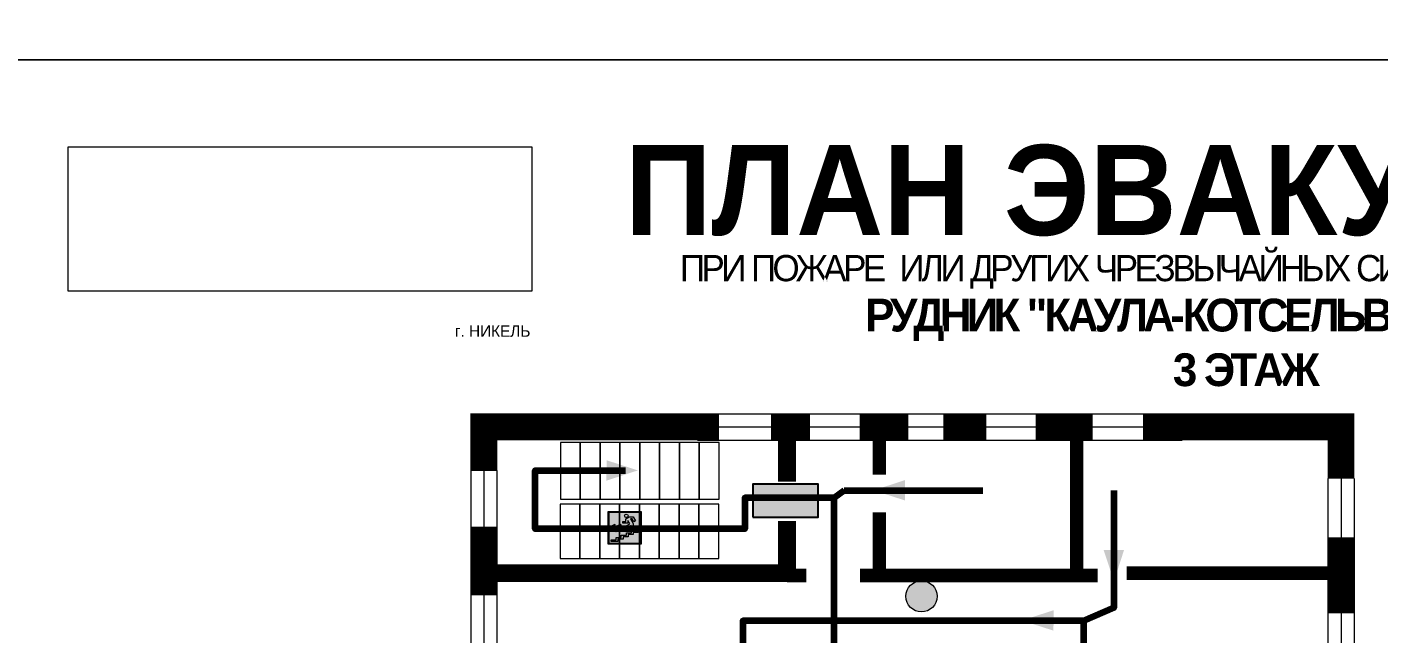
# Model space of a CAD drawing. Header units: millimetres. Extents: x 13114 to 67229, y 22859 to 38520.
# Drawn here: x 20960 to 21289.9, y 35018 to 35166.2 of the extents above; entities that cross this region are included whole.
import ezdxf

# ---------------------------------------------------------------- set-up
doc = ezdxf.new("R2010")
doc.units = ezdxf.units.MM
doc.layers.add('План_Штампы', color=7, linetype='Continuous')
doc.styles.add('обычный', font='arial.ttf')
picture_1 = doc.add_image_def('image1.jpg', size_in_pixel=(337, 105))

# ---------------------------------------------------------------- blocks, each defined once
blk = doc.blocks.new('A$C7B4425F7')
at = {"true_color": 0xffffff}
blk.add_hatch(color=7, dxfattribs=at).paths.add_polyline_path([(0, 0), (-16, 0), (-16, -8), (0, -8)])
h = blk.add_hatch(color=126)
h.paths.add_polyline_path([(-0.2, -0.2), (-15.8, -0.2), (-15.8, -7.8), (-0.2, -7.8)])
h.paths.add_polyline_path([(-11.76, -2.03), (-11.76, -3.66), (-11.17, -3.66, -0.568275), (-11.17, -6.18), (-12.58, -6.18), (-12.58, -2.03)], flags=16)
h.paths.add_polyline_path([(-13.33, -4.12, -0.495768), (-13.59, -6.18), (-15.03, -6.18), (-15.03, -2.03), (-13.59, -2.03, -0.487973)], flags=16)
h.paths.add_polyline_path([(-10.25, -2.03), (-9.48, -2.03), (-9.48, -6.18), (-10.25, -6.18)], flags=16)
h.paths.add_polyline_path([(-13.84, -3.69), (-14.24, -3.69), (-14.24, -3.03), (-13.9, -3.03, -0.692621)], flags=0)
h.paths.add_polyline_path([(-9.15, -2.03), (-8.4, -2.03), (-8.04, -3.07), (-7.68, -2.03), (-6.93, -2.03), (-7.64, -4.1), (-6.93, -6.18), (-7.68, -6.18), (-8.04, -5.14), (-8.4, -6.18), (-9.15, -6.18), (-8.44, -4.1)], flags=16)
h.paths.add_polyline_path([(-11.76, -4.46), (-11.42, -4.46, -0.692621), (-11.36, -5.12), (-11.76, -5.12)], flags=0)
h.paths.add_polyline_path([(-13.9, -5.2), (-14.24, -5.2), (-14.24, -4.55), (-13.84, -4.55, -0.708038)], flags=0)
edge = h.paths.add_edge_path(flags=16)
edge.add_ellipse((-5.51, -4.08), major_axis=(0, 2.05), ratio=0.586184, start_angle=0, end_angle=360)
edge = h.paths.add_edge_path(flags=0)
edge.add_ellipse((-5.51, -4.08), major_axis=(0, 1.14), ratio=0.454828, start_angle=0, end_angle=360)
h.paths.add_polyline_path([(-4.13, -4.96, 0.377264), (-3.48, -4.52, 0.0555), (-3.16, -2.03), (-1.66, -2.03), (-1.66, -4.96), (-0.96, -4.96), (-0.96, -7.01), (-1.75, -7.01), (-1.75, -6.18), (-3.3, -6.18), (-3.3, -7.02), (-4.13, -7.02)], flags=16)
h.paths.add_polyline_path([(-2.73, -2.91), (-2.28, -2.91), (-2.28, -4.96), (-3.05, -4.96, 0.079136)], flags=0)
at = {"color": 126}
blk.add_lwpolyline([(-16, -8), (0, -8), (0, 0), (-16, 0)], close=True, dxfattribs=at)
blk = doc.blocks.new('вниз 3')
at = {"lineweight": 0, "true_color": 0xffffff}
h = blk.add_hatch(color=7, dxfattribs=at)
h.dxf.hatch_style = 1
h.paths.add_polyline_path([(40997.5, -4475.69), (40997.25, -4475.28), (40995.76, -4476.15), (40995.97, -4475.23), (40995.39, -4475.56), (40995.05, -4476.83), (40996.33, -4477.17), (40996.91, -4476.83), (40996, -4476.55)], flags=0)
h.paths.add_polyline_path([(40999.81, -4473.95), (41000.22, -4473.95), (41000.64, -4474.67), (41001.03, -4474.43), (41000.46, -4473.49), (41000.42, -4473.49), (40999.43, -4473.49), (40998.68, -4473.92), (40998.68, -4474.57), (40997.88, -4474.57), (40997.88, -4475), (40999.14, -4475), (40999.14, -4474.43), (40999.14, -4474.38), (40999.59, -4475.15), (40998.72, -4475.67), (40998.72, -4477.06), (40999.24, -4477.06), (40999.24, -4475.96), (40999.95, -4475.56), (40999.95, -4476.43), (41001.61, -4476.43), (41001.61, -4475.88), (41000.47, -4475.88), (41000.47, -4475.12)], flags=0)
h.paths.add_polyline_path([(40999.2, -4473.24, 1), (40998.35, -4473.24, 1)], flags=0)
h.paths.add_polyline_path([(41000.46, -4477.26), (41001.69, -4477.26), (41001.69, -4476.84), (41000.03, -4476.84), (41000.03, -4477.39), (40998.78, -4477.39), (40998.78, -4477.95), (40997.53, -4477.95), (40997.53, -4478.5), (40996.29, -4478.5), (40996.29, -4479.06), (40995.05, -4479.06), (40995.05, -4479.48), (40995.29, -4479.48), (40996.72, -4479.48), (40996.72, -4478.92), (40997.97, -4478.92), (40997.97, -4478.36), (40999.2, -4478.36), (40999.2, -4477.81), (41000.46, -4477.81)], flags=0)
h.paths.add_polyline_path([(41002.37, -4472.17), (40994.37, -4472.17), (40994.37, -4480.17), (41002.37, -4480.17)])
h.paths.add_polyline_path([(41002.16, -4479.96), (40994.57, -4479.96), (40994.57, -4472.37), (41002.16, -4472.37)], flags=16)
h.paths.add_polyline_path([(41001.61, -4475.88), (41001.61, -4476.43), (40999.95, -4476.43), (40999.95, -4475.56), (40999.24, -4475.96), (40999.24, -4477.06), (40998.72, -4477.06), (40998.72, -4475.67), (40999.59, -4475.15), (40999.14, -4474.38), (40999.14, -4474.43), (40999.14, -4475), (40997.88, -4475), (40997.88, -4474.57), (40998.68, -4474.57), (40998.68, -4473.92), (40999.43, -4473.49), (41000.42, -4473.49), (41000.46, -4473.49), (41001.03, -4474.43), (41000.64, -4474.67), (41000.22, -4473.95), (40999.81, -4473.95), (41000.47, -4475.12), (41000.47, -4475.88)], flags=0)
h.paths.add_polyline_path([(41001.69, -4476.84), (41001.69, -4477.26), (41000.46, -4477.26), (41000.46, -4477.81), (40999.2, -4477.81), (40999.2, -4478.36), (40997.97, -4478.36), (40997.97, -4478.92), (40996.72, -4478.92), (40996.72, -4479.48), (40995.05, -4479.48), (40995.05, -4479.06), (40996.29, -4479.06), (40996.29, -4478.5), (40997.53, -4478.5), (40997.53, -4477.95), (40998.78, -4477.95), (40998.78, -4477.39), (41000.03, -4477.39), (41000.03, -4476.84)], flags=0)
h.paths.add_polyline_path([(40998.35, -4473.24, -1), (40999.2, -4473.24, -1)], flags=0)
h.paths.add_polyline_path([(40997.5, -4475.69), (40996, -4476.55), (40996.91, -4476.83), (40996.33, -4477.17), (40995.05, -4476.83), (40995.39, -4475.56), (40995.97, -4475.23), (40995.76, -4476.15), (40997.25, -4475.28)], flags=0)
at = {"lineweight": 0}
h = blk.add_hatch(color=126, dxfattribs=at)
h.dxf.hatch_style = 1
h.paths.add_polyline_path([(41002.16, -4472.37), (40994.57, -4472.37), (40994.57, -4479.96), (41002.16, -4479.96)])
h.paths.add_polyline_path([(40995.97, -4475.23), (40995.76, -4476.15), (40997.25, -4475.28), (40997.5, -4475.69), (40996, -4476.55), (40996.91, -4476.83), (40996.33, -4477.17), (40995.05, -4476.83), (40995.39, -4475.56)], flags=16)
h.paths.add_polyline_path([(40997.88, -4474.57), (40998.68, -4474.57), (40998.68, -4473.92), (40999.43, -4473.49), (41000.42, -4473.49), (41000.46, -4473.49), (41001.03, -4474.43), (41000.64, -4474.67), (41000.22, -4473.95), (40999.81, -4473.95), (41000.47, -4475.12), (41000.47, -4475.88), (41001.61, -4475.88), (41001.61, -4476.43), (40999.95, -4476.43), (40999.95, -4475.56), (40999.24, -4475.96), (40999.24, -4477.06), (40998.72, -4477.06), (40998.72, -4475.67), (40999.59, -4475.15), (40999.14, -4474.38), (40999.14, -4474.43), (40999.14, -4475), (40997.88, -4475)], flags=16)
h.paths.add_polyline_path([(40998.35, -4473.24, -1), (40999.2, -4473.24, -1)], flags=16)
h.paths.add_polyline_path([(40997.53, -4477.95), (40998.78, -4477.95), (40998.78, -4477.39), (41000.03, -4477.39), (41000.03, -4476.84), (41001.69, -4476.84), (41001.69, -4477.26), (41000.46, -4477.26), (41000.46, -4477.81), (40999.2, -4477.81), (40999.2, -4478.36), (40997.97, -4478.36), (40997.97, -4478.92), (40996.72, -4478.92), (40996.72, -4479.48), (40995.05, -4479.48), (40995.05, -4479.06), (40996.29, -4479.06), (40996.29, -4478.5), (40997.53, -4478.5)], flags=16)
at = {"lineweight": 0, "true_color": 0xffffff}
h = blk.add_hatch(color=7, dxfattribs=at)
h.dxf.hatch_style = 1
h.paths.add_polyline_path([(40999.2, -4473.24, 1), (40998.35, -4473.24, 1)])
h.paths.add_polyline_path([(40999.81, -4473.95), (41000.22, -4473.95), (41000.64, -4474.67), (41001.03, -4474.43), (41000.46, -4473.49), (41000.42, -4473.49), (40999.43, -4473.49), (40998.68, -4473.92), (40998.68, -4474.57), (40997.88, -4474.57), (40997.88, -4475), (40999.14, -4475), (40999.14, -4474.43), (40999.14, -4474.38), (40999.59, -4475.15), (40998.72, -4475.67), (40998.72, -4477.06), (40999.24, -4477.06), (40999.24, -4475.96), (40999.95, -4475.56), (40999.95, -4476.43), (41001.61, -4476.43), (41001.61, -4475.88), (41000.47, -4475.88), (41000.47, -4475.12)])
h.paths.add_polyline_path([(40999.2, -4477.81), (41000.46, -4477.81), (41000.46, -4477.26), (41001.69, -4477.26), (41001.69, -4476.84), (41000.03, -4476.84), (41000.03, -4477.39), (40998.78, -4477.39), (40998.78, -4477.95), (40997.53, -4477.95), (40997.53, -4478.5), (40996.29, -4478.5), (40996.29, -4479.06), (40995.05, -4479.06), (40995.05, -4479.48), (40995.29, -4479.48), (40996.72, -4479.48), (40996.72, -4478.92), (40997.97, -4478.92), (40997.97, -4478.36), (40999.2, -4478.36)])
h.paths.add_polyline_path([(40997.5, -4475.69), (40997.25, -4475.28), (40995.76, -4476.15), (40995.97, -4475.23), (40995.39, -4475.56), (40995.05, -4476.83), (40996.33, -4477.17), (40996.91, -4476.83), (40996, -4476.55)])
at = {"color": 126, "lineweight": 0}
for points in [[(40994.37, -4472.17), (41002.37, -4472.17), (41002.37, -4480.17), (40994.37, -4480.17)], [(40994.57, -4472.37), (41002.16, -4472.37), (41002.16, -4479.96), (40994.57, -4479.96)]]:
    blk.add_lwpolyline(points, close=True, dxfattribs=at)
for points in [[(40995.05, -4476.83), (40995.39, -4475.56), (40995.97, -4475.23), (40995.76, -4476.15), (40997.25, -4475.28), (40997.5, -4475.69), (40996, -4476.55), (40996.91, -4476.83), (40996.33, -4477.17), (40995.05, -4476.83)], [(40999.14, -4474.43), (40999.14, -4475), (40997.88, -4475), (40997.88, -4474.57), (40998.68, -4474.57), (40998.68, -4473.92), (40999.43, -4473.49), (41000.42, -4473.49), (41000.46, -4473.49), (41001.03, -4474.43), (41000.64, -4474.67), (41000.22, -4473.95), (40999.81, -4473.95), (41000.47, -4475.12), (41000.47, -4475.88), (41001.61, -4475.88), (41001.61, -4476.43), (40999.95, -4476.43), (40999.95, -4475.56), (40999.24, -4475.96), (40999.24, -4477.06), (40998.72, -4477.06), (40998.72, -4475.67), (40999.59, -4475.15), (40999.14, -4474.38), (40999.14, -4474.43)], [(40995.29, -4479.48), (40995.05, -4479.48), (40995.05, -4479.06), (40996.29, -4479.06), (40996.29, -4478.5), (40997.53, -4478.5), (40997.53, -4477.95), (40998.78, -4477.95), (40998.78, -4477.39), (41000.03, -4477.39), (41000.03, -4476.84), (41001.69, -4476.84), (41001.69, -4477.26), (41000.46, -4477.26), (41000.46, -4477.81), (40999.2, -4477.81), (40999.2, -4478.36), (40997.97, -4478.36), (40997.97, -4478.92), (40996.72, -4478.92), (40996.72, -4479.48), (40995.05, -4479.48)]]:
    blk.add_lwpolyline(points, dxfattribs=at)
blk.add_circle((40998.77, -4473.24), 0.426, dxfattribs=at)
blk = doc.blocks.new('A$C7B8C2D5B')
at = {"lineweight": 0}
h = blk.add_hatch(color=5, dxfattribs=at)
h.dxf.hatch_style = 1
h.paths.add_polyline_path([(1.4, -3.02, 1), (-2.11, -3.02, 1)])
at = {"color": 5, "lineweight": 0}
blk.add_circle((-0.36, -3.02), 1.75, dxfattribs=at)

msp = doc.modelspace()

# ---------------------------------------------------------------- linework, layer by layer
at = {"color": 5, "lineweight": 0}
for points in [[(20946.69, 35158.23), (21546.69, 35158.23), (21546.69, 35553.23), (20946.69, 35553.23)], [(20946.69, 34763.23), (21546.69, 34763.23), (21546.69, 35158.23), (20946.69, 35158.23)]]:
    msp.add_lwpolyline(points, close=True, dxfattribs=at)
at = {"lineweight": 0}
for points, const_width in [([(21128.87, 35068.63), (21071.49, 35068.63), (21071.49, 35057.81)], 6.56), ([(21151.1, 35068.63), (21141.55, 35068.63)], 6.56), ([(21145.46, 35067.57), (21145.46, 35055.24)], 4.37), ([(21175.06, 35068.63), (21163.23, 35068.63)], 6.56), ([(21168.03, 35068.63), (21168.03, 35056.93)], 3.28), ([(21194.1, 35068.63), (21183.61, 35068.63)], 6.56), ([(21220.05, 35068.63), (21206.18, 35068.63)], 6.56), ([(21280.66, 35055.96), (21280.66, 35068.63), (21232.35, 35068.63)], 6.56), ([(21216.13, 35032.9), (21216.13, 35066.49)], 3.28), ([(21168.03, 35032.9), (21168.03, 35047.75)], 3.28), ([(21071.49, 35044.25), (21071.49, 35027.52)], 6.56), ([(21145.46, 35045.63), (21145.46, 35032.9), (21072.75, 35032.9)], 4.37), ([(21280.66, 35023.07), (21280.66, 35041.68)], 6.56), ([(21145.5, 35032.33), (21150.23, 35032.33)], 3.28), ([(21163.32, 35032.33), (21221.28, 35032.33)], 3.28), ([(21228.37, 35032.9), (21278.85, 35032.9)], 3.28)]:
    msp.add_lwpolyline(points, dxfattribs=dict(at, const_width=const_width))
for points in [[(21123.59, 35071.77), (21241.85, 35071.77)], [(21123.65, 35065.35), (21241.91, 35065.35)], [(21123.92, 35068.63), (21242.18, 35068.63)], [(21068.34, 35058.1), (21068.34, 34804.53)], [(21071.49, 35057.81), (21071.49, 34804.24)], [(21074.68, 35058), (21074.68, 34804.43)], [(21277.43, 35056.01), (21277.43, 34806.38)], [(21280.66, 35055.96), (21280.66, 34806.33)], [(21283.88, 35056.01), (21283.88, 34806.38)]]:
    msp.add_lwpolyline(points, dxfattribs=at)
for points in [[(21090.2, 35064.83), (21090.2, 35050.98), (21095.04, 35050.98), (21095.04, 35064.83)], [(21095.04, 35064.83), (21095.04, 35050.98), (21099.88, 35050.98), (21099.88, 35064.83)], [(21099.88, 35064.83), (21099.88, 35050.98), (21104.72, 35050.98), (21104.72, 35064.83)], [(21104.72, 35064.83), (21104.72, 35050.98), (21109.56, 35050.98), (21109.56, 35064.83)], [(21109.56, 35064.83), (21109.56, 35050.98), (21114.4, 35050.98), (21114.4, 35064.83)], [(21114.4, 35064.83), (21114.4, 35050.98), (21119.24, 35050.98), (21119.24, 35064.83)], [(21119.24, 35064.83), (21119.24, 35050.98), (21124.08, 35050.98), (21124.08, 35064.83)], [(21124.08, 35064.83), (21124.08, 35050.98), (21128.92, 35050.98), (21128.92, 35064.83)], [(21090.09, 35049.74), (21090.09, 35036.5), (21094.93, 35036.5), (21094.93, 35049.74)], [(21094.93, 35049.74), (21094.93, 35036.5), (21099.78, 35036.5), (21099.78, 35049.74)], [(21099.78, 35049.74), (21099.78, 35036.5), (21104.62, 35036.5), (21104.62, 35049.74)], [(21104.62, 35049.74), (21104.62, 35036.5), (21109.46, 35036.5), (21109.46, 35049.74)], [(21109.46, 35049.74), (21109.46, 35036.5), (21114.3, 35036.5), (21114.3, 35049.74)], [(21114.3, 35049.74), (21114.3, 35036.5), (21119.14, 35036.5), (21119.14, 35049.74)], [(21119.14, 35049.74), (21119.14, 35036.5), (21123.98, 35036.5), (21123.98, 35049.74)], [(21123.98, 35049.74), (21123.98, 35036.5), (21128.82, 35036.5), (21128.82, 35049.74)]]:
    msp.add_lwpolyline(points, close=True, dxfattribs=at)
at = {"color": 126, "lineweight": 100, "true_color": 0x008754}
for points in [[(21156.98, 35000.19), (21156.98, 35051.27), (21135.22, 35051.27), (21135.22, 35043.71), (21084.02, 35043.71), (21084.02, 35057.98), (21106.08, 35057.98)], [(21159.45, 35053.11), (21156.98, 35051.27)], [(21159.45, 35053.11), (21193.3, 35053.11)], [(21225.24, 35053.11), (21225.24, 35024.47), (21217.92, 35021.27)], [(21245.12, 34803.92), (21268.5, 34803.92), (21268.5, 34818.2), (21217.92, 34818.2), (21217.92, 35021.27), (21134.66, 35021.27), (21134.66, 34902.32)]]:
    msp.add_lwpolyline(points, dxfattribs=at)
at = {"layer": 'План_Штампы', "color": 126, "true_color": 0x008754}
for points in [[(21101.43, 35055.48), (21101.44, 35060.47), (21109.09, 35057.99)], [(21174.29, 35055.63), (21174.28, 35050.64), (21166.62, 35053.11)], [(21222.73, 35038.58), (21227.72, 35038.56), (21225.25, 35030.91)], [(21210.51, 35023.85), (21210.5, 35018.86), (21202.84, 35021.33)]]:
    msp.add_solid(points, dxfattribs=at)

# ---------------------------------------------------------------- block references
at = {"color": 126, "true_color": 0x008754}
msp.add_blockref('вниз 3', (-19892.5, 39520.12), dxfattribs=at)
at = {"xscale": 2.177419353276491, "yscale": 2.177419353276491, "zscale": 2.177419353276491}
msp.add_blockref('A$C7B8C2D5B', (21179.06, 35033.82), dxfattribs=at)
at = {"layer": 'План_Штампы'}
msp.add_blockref('A$C7B4425F7', (21153.12, 35054.6), dxfattribs=at)

# ---------------------------------------------------------------- texts
at = {"lineweight": 0, "style": 'обычный'}
for s, insert, char_height, width, attachment_point in [('{\\fProxima Nova Rg|b1|i0|c204|p2;ПЛАН ЭВАКУАЦИИ}', (21105.93, 35137.44), 22, 493.8901, 1), ('\\pi-8.4,l8.4,t8.4;{\\fProxima Nova Rg|b0|i0|c204|p2;г. НИКЕЛЬ\\H1.1667x; }', (21073.66, 35091.99), 2.8, 126.6484, 5)]:
    msp.add_mtext(s, dxfattribs=dict(at, insert=insert, char_height=char_height, width=width, attachment_point=attachment_point))
at = {"color": 0, "lineweight": 0, "insert": (21256.83, 35105.18), "char_height": 8, "width": 449.2158, "attachment_point": 5, "style": 'обычный'}
msp.add_mtext('{\\fArial Black|b1|i0|c204|p34;\\H2x;\\T0.85;  \\fArial Narrow|b0|i0|c204|p34;\\H0.8x;\\W0.9;\\P\\fProxima Nova Rg|b0|i0|c204|p2;\\H0.5x;\\W1;\\C256;ПРИ ПОЖАРЕ  ИЛИ ДРУГИХ ЧРЕЗВЫЧАЙНЫХ СИТУАЦИЯХ  ИЗ ПОМЕЩЕНИЙ \\fProxima Nova Rg|b1|i0|c204|p2;\\H1.25x;\\PРУДНИК "КАУЛА-КОТСЕЛЬВААРА" : АБК\\P3 ЭТАЖ}', dxfattribs=at)

# ---------------------------------------------------------------- pictures from other files: only their frames are drawn
at = {"color": 7, "lineweight": 0, "true_color": 0xf5f5ff}
image = msp.add_image(picture_1, insert=(20970.08, 35101.76), size_in_units=(113.11, 35.24), dxfattribs=at)
image.dxf.flags = 7

doc.saveas('drawing.dxf')
